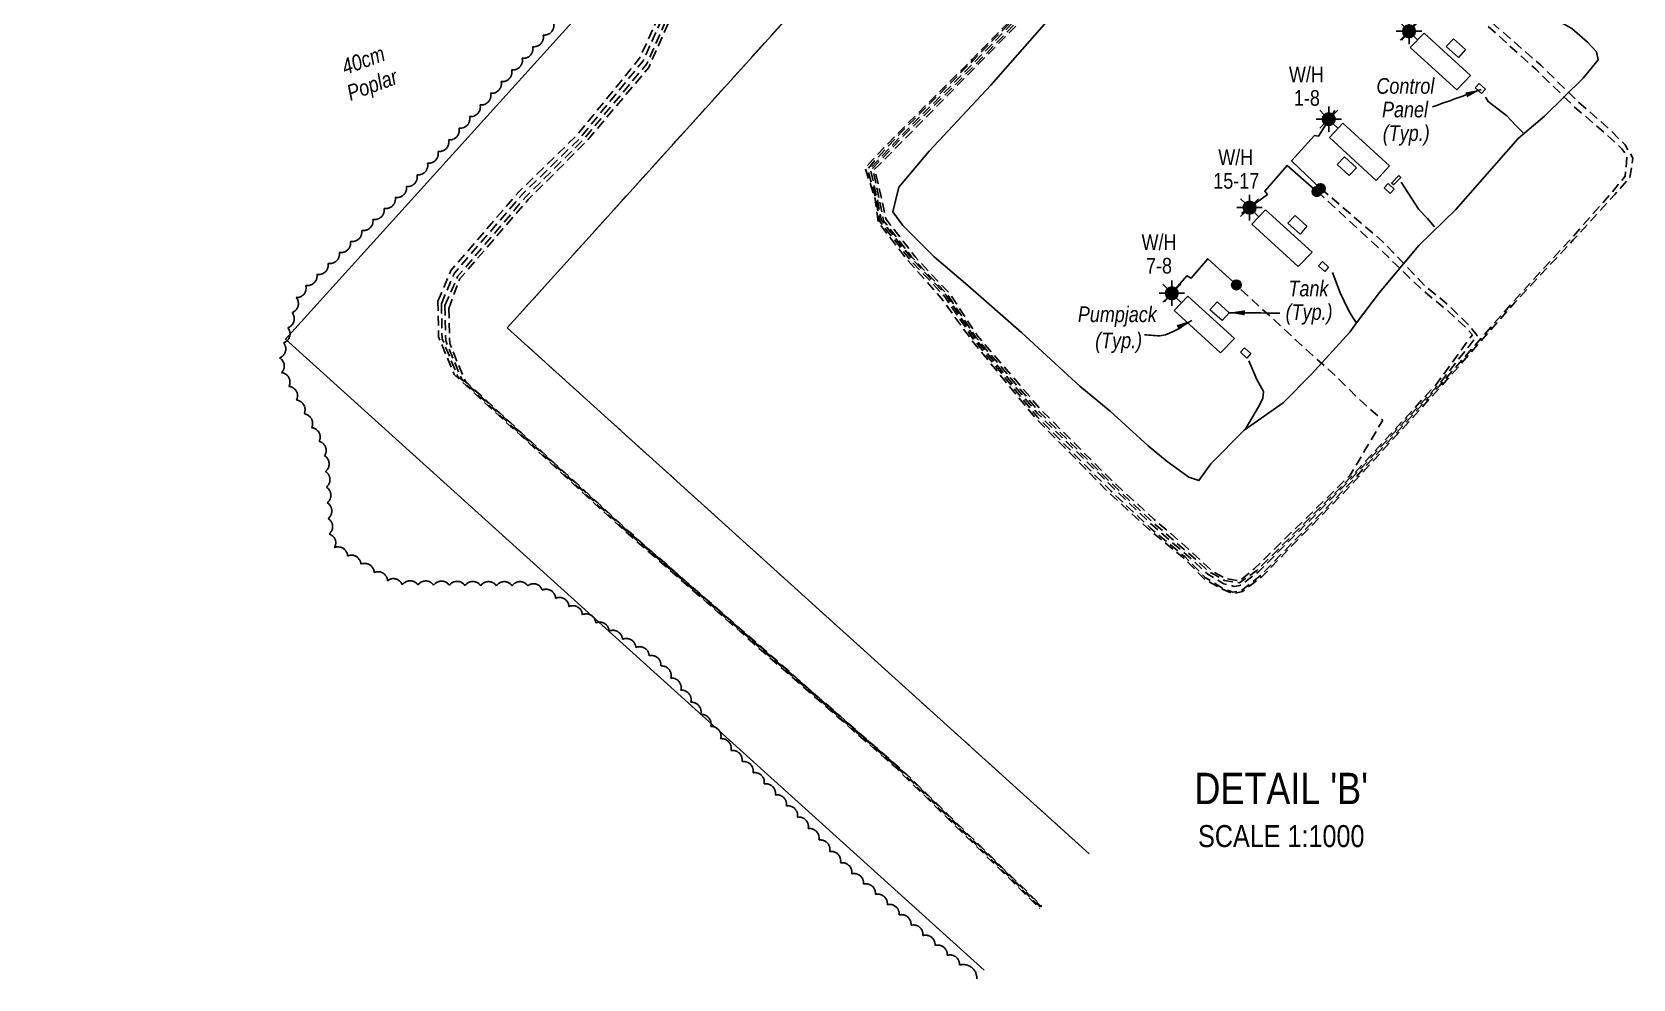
# Model space of a CAD drawing. Extents: x 602678 to 607820, y 5875898 to 5879587.
# Drawn here: x 606503 to 607523, y 5877810 to 5878413 of the extents above; entities that cross this region are included whole.
import ezdxf

# ---------------------------------------------------------------- set-up
doc = ezdxf.new("R2010")
doc.units = 0
doc.header["$LTSCALE"] = 5
for name, pattern in [('0', [1, 1, 0]), ('foc-ACCESSROAD', [3.75, 2.5, -1.25]), ('UG_PIPE', [1.875, 1.25, -0.625])]:
    doc.linetypes.add(name, pattern=pattern)
for name, color, linetype in [('AS-CABLE', 224, 'foc-CABLE'), ('AS-PIPE-UG', 44, 'UG_PIPE'), ('AS-SYMBOL', 7, 'Continuous'), ('C-RW', 13, 'Continuous'), ('C-WS', 13, 'foc-ACCESSROAD'), ('C-WS-S', 8, 'Continuous'), ('DETAIL-T', 7, 'Continuous'), ('T-BUSH', 110, '0'), ('T-BUSH-T', 110, 'Continuous')]:
    doc.layers.add(name, color=color, linetype=linetype)
for name, color, linetype, lineweight in [('AS-GENERAL', 48, 'Continuous', 18), ('C-WS-T', 13, 'Continuous', 9), ('T-TEXT', 48, 'Continuous', 18)]:
    doc.layers.add(name, color=color, linetype=linetype, lineweight=lineweight)
doc.layers.add('AS-PIPE-AG', color=7, linetype='Continuous', true_color=0x7d00fa)
doc.styles.add('80CG', font='ARIALN.TTF', dxfattribs={"height": 10})
doc.styles.add('80L', font='ARIALN.TTF', dxfattribs={"height": 10})
doc.styles.add('80LS', font='ARIALNI.TTF', dxfattribs={"height": 10})
doc.styles.add('foc-LtypeFont', font='ARIALN.TTF', dxfattribs={"height": 7.35})
doc.linetypes.add('foc-CABLE', pattern='A,2,-1,["C",foc-LtypeFont,S=0.2,R=0,X=-0.625,Y=-0.75],-1.24,8', length=12.24)
doc.dimstyles.new('Compass 5 000', dxfattribs={"dimscale": 5, "dimtxt": 9, "dimasz": 2, "dimexe": 0.2, "dimexo": 0.0625, "dimgap": 0.5, "dimtad": 0, "dimtih": 1, "dimtoh": 1, "dimzin": 0, "dimdsep": 46, "dimtxsty": '80CG', "dimcen": 0.1, "dimse1": 1, "dimse2": 1, "dimclrd": 256, "dimclrt": 256, "dimaunit": 1, "dimadec": 4, "dimazin": 0, "dimtfac": 0.06, "dimtofl": 0, "dimtmove": 0, "dimatfit": 1, "dimfxl": 0.2, "dimtolj": 1, "dimtzin": 0, "dimlwd": -1, "dimarcsym": 0})

# ---------------------------------------------------------------- blocks, each defined once
blk = doc.blocks.new('RISER')
h = blk.add_hatch(color=255)
h.dxf.hatch_style = 1
edge = h.paths.add_edge_path()
edge.add_arc((0, 0), 0.7, 0, 360)
blk.add_hatch(color=13).paths.add_polyline_path([(0.58, -0.15), (-0.58, -0.15, 0.774597)])
at = {"color": 13}
blk.add_line((-0.58, -0.15), (0.58, -0.15), dxfattribs=at)
blk.add_circle((0, 0), 0.6, dxfattribs=at)
blk = doc.blocks.new('GAS')
h = blk.add_hatch(color=255)
h.dxf.hatch_style = 1
edge = h.paths.add_edge_path()
edge.add_arc((0, 0), 0.9, 0, 360)
for p, q in [((-0.81, 0), (-1.62, 0)), ((-0.57, 0.57), (-1.14, 1.14)), ((0, 0.81), (0, 1.62)), ((0.57, 0.57), (1.14, 1.14)), ((1.62, 0), (0.81, 0)), ((-0.57, -0.57), (-1.14, -1.14)), ((0, -0.81), (0, -1.62)), ((1.14, -1.14), (0.57, -0.57))]:
    blk.add_line(p, q)
blk.add_circle((0, 0), 0.8)

msp = doc.modelspace()

# ---------------------------------------------------------------- linework, layer by layer
at = {"layer": 'AS-CABLE', "flags": 128}
for points in [[(607146.92, 5878677.466), (607142.202, 5878678.39), (607134.116, 5878676.191), (607123.535, 5878666.141), (607118.068, 5878661.962), (607111.9, 5878652.811), (607105.518, 5878645.224), (607086.321, 5878622.449), (607081.128, 5878607.515), (607084.886, 5878599.933), (607097.466, 5878587.993), (607139.459, 5878554.122), (607174.649, 5878524.905), (607208.015, 5878500.07), (607207.95, 5878493.678), (607196.37, 5878472.292), (607180.416, 5878453.33), (607152.428, 5878423.217), (607113.854, 5878379.301), (607074.551, 5878337.218), (607055.264, 5878314.478), (607051.515, 5878298.734), (607057.813, 5878290.018), (607077.809, 5878270.131), (607099.185, 5878251.914), (607133.391, 5878221.976), (607170.451, 5878187.786), (607189.818, 5878171.767), (607213.922, 5878149.857), (607226.167, 5878139.756), (607239.832, 5878129.84), (607246.289, 5878127.686), (607253.846, 5878138.351), (607275.237, 5878159.812), (607299.936, 5878177.18), (607317.984, 5878195.483), (607342.539, 5878222.101), (607346.787, 5878228.029), (607361.316, 5878247.276), (607386.325, 5878277.178), (607409.87, 5878300.219), (607449.714, 5878345.46), (607466.407, 5878359.644), (607491.011, 5878383.674), (607500.493, 5878395.409), (607499.468, 5878400.577), (607493.8, 5878406.784), (607483.834, 5878415.281), (607475.428, 5878420.129)], [(607452.728, 5878348.903), (607448.044, 5878353.746), (607442.397, 5878359.879), (607430.507, 5878368.85), (607428.748, 5878371.574)], [(607396.406, 5878289.133), (607391.978, 5878294.356), (607386.285, 5878300.109), (607375.035, 5878317.621)], [(607346.767, 5878227.844), (607343.298, 5878233.077), (607341.339, 5878236.605), (607336.241, 5878247.246), (607331.343, 5878260.175)], [(607275.752, 5878160.062), (607284.243, 5878174.646), (607286.972, 5878179.974), (607287.377, 5878184.447), (607283.143, 5878192.014), (607278.201, 5878203.934)]]:
    msp.add_lwpolyline(points, dxfattribs=at)
at = {"layer": 'AS-GENERAL', "flags": 128}
for points in [[(607419.336, 5878385.412), (607410.519, 5878376.274), (607380.886, 5878403.295), (607389.703, 5878412.433)], [(607403.8, 5878403.824), (607408.415, 5878408.802), (607415.994, 5878401.934), (607411.594, 5878396.855)], [(607359.188, 5878318.572), (607367.589, 5878328.046), (607337.956, 5878355.067), (607329.491, 5878345.957)], [(607339.135, 5878333.707), (607334.415, 5878328.81), (607341.951, 5878321.896), (607346.604, 5878326.744)], [(607368.922, 5878316.937), (607373.664, 5878321.744), (607374.883, 5878320.491), (607370.162, 5878315.827)], [(607318.456, 5878272.97), (607309.638, 5878263.832), (607280.005, 5878290.853), (607288.822, 5878299.991)], [(607302.92, 5878291.383), (607307.535, 5878296.36), (607315.113, 5878289.492), (607310.714, 5878284.413)], [(607268.924, 5878217.993), (607260.107, 5878208.855), (607230.474, 5878235.876), (607239.291, 5878245.014)], [(607253.388, 5878236.406), (607258.004, 5878241.383), (607265.582, 5878234.515), (607261.183, 5878229.436)]]:
    msp.add_lwpolyline(points, close=True, dxfattribs=at)
for points in [[(607428.748, 5878376.83), (607426.223, 5878374.061), (607422.236, 5878377.696), (607424.761, 5878380.465), (607428.748, 5878376.83)], [(607368.218, 5878310.295), (607370.742, 5878313.063), (607366.755, 5878316.699), (607364.231, 5878313.93), (607368.218, 5878310.295)], [(607328.937, 5878263.413), (607326.412, 5878260.644), (607322.425, 5878264.279), (607324.95, 5878267.048), (607328.937, 5878263.413)], [(607279.406, 5878208.436), (607276.881, 5878205.667), (607272.894, 5878209.302), (607275.419, 5878212.071), (607279.406, 5878208.436)]]:
    msp.add_lwpolyline(points, dxfattribs=at)
at = {"layer": 'AS-PIPE-AG', "flags": 128}
for points in [[(607423.58, 5878423.092), (607404.807, 5878439.826), (607395.641, 5878429.309), (607394.028, 5878430.581), (607375.244, 5878407.932)], [(607323.756, 5878313.518), (607305.243, 5878331.109), (607319.919, 5878347.218), (607322.461, 5878346.794), (607332.789, 5878363.096)], [(607321.412, 5878311.569), (607302.515, 5878328.167), (607288.261, 5878311.864), (607289.95, 5878309.754), (607273.418, 5878297.702)], [(607270.184, 5878252.154), (607251.922, 5878268.836), (607241.304, 5878256.478), (607238.633, 5878257.961), (607224.233, 5878241.394)]]:
    msp.add_lwpolyline(points, dxfattribs=at)
at = {"layer": 'AS-PIPE-UG', "flags": 128}
for points in [[(607426.219, 5878425.521), (607426.299, 5878424.917), (607464.068, 5878391.98), (607487.298, 5878369.18), (607508.209, 5878350.887), (607517.71, 5878341.272), (607522.733, 5878332.865), (607520.654, 5878320.49), (607511.063, 5878309.53), (607484.689, 5878280.782), (607447.505, 5878241.003), (607400.424, 5878187.491), (607343.478, 5878125.067), (607286.452, 5878066.482), (607274.067, 5878057.16), (607268.365, 5878055.636), (607261.862, 5878058.235), (607249.837, 5878064.827), (607236.833, 5878078.247), (607214.892, 5878096.214), (607189.118, 5878119.799), (607142.422, 5878167.239), (607101.579, 5878217.073), (607082.313, 5878243.747), (607060.702, 5878267.997), (607042.194, 5878292.082), (607040.17, 5878306.736), (607040.09, 5878306.976), (607033.743, 5878326.703), (607038.716, 5878332.06), (607056.343, 5878350.353), (607101.909, 5878395.739), (607140.098, 5878434.597), (607158.061, 5878455.244), (607171.17, 5878471.927), (607173.09, 5878481.823), (607170.741, 5878488.115), (607150.349, 5878504.663), (607123.85, 5878529.288), (607095.632, 5878559.54), (607062.991, 5878593.076), (607039.73, 5878614.017), (607000.237, 5878649.263), (606985.608, 5878661.602), (606983.204, 5878664.486), (606986.103, 5878668.38), (606994.529, 5878678.166)], [(607323.756, 5878313.518), (607324.021, 5878313.458), (607363.34, 5878279.817), (607390.094, 5878251.839), (607405.382, 5878239.174), (607417.892, 5878226.924), (607423.565, 5878219.907), (607398.685, 5878188.39), (607342.938, 5878128.381), (607284.033, 5878069.42), (607272.493, 5878060.809), (607268.764, 5878060.324), (607262.307, 5878061.988), (607251.962, 5878068.126), (607238.197, 5878080.641), (607216.726, 5878099.188), (607192.142, 5878122.683), (607143.537, 5878170.398), (607103.559, 5878218.303), (607085.166, 5878245.861), (607062.716, 5878269.806), (607044.223, 5878293.242), (607041.27, 5878307.851), (607037.091, 5878326.058), (607040.585, 5878330.011), (607058.043, 5878348.424), (607103.394, 5878393.929), (607141.393, 5878432.993), (607160.01, 5878452.84), (607173.234, 5878471.122), (607176.053, 5878481.908), (607172.46, 5878490.059), (607151.389, 5878506.462), (607125.944, 5878530.117), (607097.361, 5878561.284), (607063.97, 5878594.191), (607041.854, 5878614.662), (607001.441, 5878650.387), (606987.487, 5878663.292), (606998.937, 5878674.232)], [(607321.437, 5878311.604), (607321.992, 5878311.324), (607360.001, 5878276.459), (607388.125, 5878249.44), (607404.218, 5878236.156), (607415.958, 5878225.555), (607420.466, 5878220.482), (607396.886, 5878188.196), (607342.754, 5878129.55), (607283.288, 5878070.48), (607272.273, 5878062.533), (607262.692, 5878064.108), (607252.921, 5878069.605), (607239.172, 5878081.895), (607215.012, 5878102.821), (607192.281, 5878124.347), (607144.631, 5878171.498), (607104.313, 5878218.953), (607086.536, 5878245.602), (607063.385, 5878270.111), (607045.493, 5878293.072), (607042.609, 5878307.371), (607038.596, 5878326.423), (607042.309, 5878330.211), (607058.927, 5878347.659), (607104.518, 5878392.87), (607142.922, 5878432.568), (607160.895, 5878452.21), (607174.814, 5878470.987), (607177.668, 5878481.658), (607173.174, 5878491.249), (607151.354, 5878508.312), (607127.114, 5878530.257), (607098.131, 5878562.329), (607064.765, 5878594.885), (607042.209, 5878615.962), (607001.961, 5878651.407), (606989.881, 5878662.252), (607000.737, 5878672.203)], [(607002.746, 5878670.244), (606993.18, 5878661.817), (607002.556, 5878652.126), (607043.619, 5878616.706), (607065.764, 5878595.87), (607099.805, 5878563.059), (607128.273, 5878530.807), (607152.483, 5878509.646), (607174.789, 5878492.033), (607179.967, 5878481.938), (607175.793, 5878469.108), (607161.334, 5878450.676), (607143.787, 5878431.254), (607104.523, 5878391.396), (607060.362, 5878346.499), (607042.479, 5878328.337), (607039.84, 5878325.908), (607044.049, 5878308.17), (607046.937, 5878294.256), (607065.689, 5878270.026), (607087.88, 5878246.361), (607105.373, 5878219.782), (607145.731, 5878172.757), (607193.331, 5878125.272), (607217.931, 5878102.991), (607240.471, 5878083.444), (607254.795, 5878070.02), (607263.487, 5878065.207), (607272.103, 5878063.838), (607281.484, 5878071.394), (607342.619, 5878131.079), (607363.415, 5878166.05), (607347.367, 5878180.329), (607333.677, 5878193.888), (607307.868, 5878217.323), (607270.774, 5878251.384), (607270.189, 5878252.139)], [(607423.58, 5878423.092), (607423.9, 5878422.647), (607460.804, 5878389.501), (607485.104, 5878365.801), (607505.645, 5878348.109), (607515.741, 5878338.898), (607518.94, 5878333.89), (607517.82, 5878321.465), (607508.609, 5878310.235), (607483.595, 5878281.891), (607446.855, 5878241.913), (607399.23, 5878187.736), (607343.098, 5878126.436), (607286.157, 5878067.766), (607273.478, 5878057.545), (607267.92, 5878056.671), (607261.328, 5878059.17), (607250.257, 5878066.027), (607237.558, 5878079.031), (607215.602, 5878097.299), (607190.452, 5878120.849), (607143.632, 5878167.939), (607102.869, 5878217.428), (607084.477, 5878244.682), (607062.401, 5878268.242), (607043.119, 5878292.607), (607040.49, 5878307.246), (607035.322, 5878325.708), (607039.79, 5878331.096), (607057.238, 5878349.853), (607102.349, 5878394.879), (607141.228, 5878434.418), (607159.3, 5878454.159), (607172.195, 5878471.692), (607175.079, 5878481.793), (607171.99, 5878488.95), (607150.859, 5878505.838), (607124.965, 5878529.673), (607096.771, 5878559.84), (607063.66, 5878593.301), (607040.105, 5878615.177), (607000.672, 5878649.872), (606985.233, 5878663.867)], [(606761.802, 5878241.883), (606770.053, 5878261.295), (606813.315, 5878311.469), (606850.105, 5878347.284), (606890.208, 5878396.428), (606915.038, 5878451.43), (606924.928, 5878493.048), (606929.936, 5878519.282), (606943.97, 5878552.838), (606947.674, 5878583.075), (606957.415, 5878610.269), (606969.075, 5878634.264), (606969.3, 5878634.389)], [(606763.971, 5878240.239), (606772.222, 5878259.651), (606815.484, 5878309.825), (606852.274, 5878345.64), (606892.377, 5878394.784), (606917.207, 5878449.786), (606927.097, 5878491.404), (606932.105, 5878517.638), (606946.139, 5878551.194), (606949.843, 5878581.431), (606959.584, 5878608.625), (606971.244, 5878632.62), (606971.469, 5878632.745)], [(606766.245, 5878239.034), (606774.321, 5878257.607), (606817.653, 5878308.18), (606854.138, 5878344.395), (606894.771, 5878392.88), (606919.616, 5878449.196), (606929.511, 5878491.254), (606934.679, 5878515.269), (606948.673, 5878550.294), (606951.717, 5878581.146), (606961.473, 5878608.24), (606972.938, 5878630.451), (606973.378, 5878630.785)], [(606768.804, 5878237.185), (606775.531, 5878255.857), (606819.313, 5878306.571), (606856.547, 5878343.725), (606896.04, 5878390.596), (606921.78, 5878449.016), (606930.921, 5878489.375), (606937.353, 5878514.969), (606950.253, 5878548.72), (606954.611, 5878581.636), (606963.647, 5878606.835), (606975.197, 5878628.756)], [(606761.802, 5878241.883), (606762.161, 5878219.153), (606772.157, 5878195.123), (606876.903, 5878099.018), (607053.27, 5877944.947), (607145.097, 5877855.376)], [(606763.971, 5878240.239), (606764.436, 5878217.948), (606774.431, 5878193.918), (606879.178, 5878097.813), (607055.544, 5877943.743), (607145.584, 5877855.915)], [(606766.245, 5878239.034), (606766.71, 5878216.744), (606776.705, 5878192.714), (606881.452, 5878096.609), (607057.818, 5877942.538), (607146.071, 5877856.454)], [(606768.804, 5878237.185), (606769.269, 5878214.894), (606779.264, 5878190.864), (606884.01, 5878094.76), (607060.377, 5877940.689), (607146.382, 5877856.797)]]:
    msp.add_lwpolyline(points, dxfattribs=at)
at = {"layer": 'C-RW'}
msp.add_lwpolyline([(607109.497, 5877815.962), (606664.737, 5878217.698), (606899.171, 5878477.195), (606665.702, 5878687.997), (606754.314, 5878741.686), (606859.419, 5878805.519), (606914.912, 5878866.836), (606989.105, 5878799.846), (606923.553, 5878727.458), (606832.347, 5878672.149), (607040.311, 5878484.376), (606805.863, 5878224.865), (607176.471, 5877890.109)], dxfattribs=at)
at = {"layer": 'C-RW', "flags": 128}
msp.add_lwpolyline([(607109.497, 5877815.962), (606664.737, 5878217.698), (606899.171, 5878477.195), (606862.264, 5878510.463), (606929.281, 5878584.663), (607040.311, 5878484.376), (606805.863, 5878224.865), (607176.471, 5877890.109)], dxfattribs=at)
at = {"layer": 'C-WS', "flags": 128}
msp.add_lwpolyline([(607176.471, 5877890.109), (606805.863, 5878224.865), (607241.251, 5878706.798), (606926.233, 5878991.233), (607162.103, 5879252.148)], dxfattribs=at)
at = {"layer": 'T-BUSH', "flags": 128}
msp.add_lwpolyline([(606503.303, 5878581.638, -0.52056705), (606511.778, 5878586.931, -0.52056705), (606520.253, 5878592.223, -0.52056705), (606528.728, 5878597.515, -0.52056705), (606537.203, 5878602.807, -0.52056705), (606545.678, 5878608.099, -0.52056705), (606554.152, 5878613.392, -0.52056705), (606562.627, 5878618.684, -0.52056705), (606571.102, 5878623.976, -0.52056705), (606579.577, 5878629.268, -0.52056705), (606588.052, 5878634.561, -0.52056705), (606596.527, 5878639.853, -0.52056705), (606605.002, 5878645.145, -0.52056705), (606613.477, 5878650.437, -0.52056705), (606621.952, 5878655.73, -0.52056705), (606630.427, 5878661.022, -0.52056705), (606638.902, 5878666.314, -0.52056705), (606647.617, 5878671.2, -0.52056705), (606656.333, 5878676.085, -0.52056705), (606665.049, 5878680.971, -0.52056705), (606673.764, 5878685.856, -0.52056705), (606682.48, 5878690.741, -0.52056705), (606691.196, 5878695.627, -0.52056705), (606700.731, 5878698.08, -0.52056705), (606710.626, 5878699.462, -0.52056705), (606720.522, 5878700.845, -0.52056705), (606730.417, 5878702.227, -0.52056705), (606739.439, 5878698.358, -0.52056705), (606748.353, 5878693.845, -0.52056705), (606757.267, 5878689.332, -0.52056705), (606766.181, 5878684.818, -0.52056705), (606775.095, 5878680.305, -0.52056705), (606781.159, 5878673.076, -0.52056705), (606785.232, 5878663.953, -0.52056705), (606789.305, 5878654.829, -0.52056705), (606793.378, 5878645.705, -0.52056705), (606797.451, 5878636.582, -0.52056705), (606801.524, 5878627.458, -0.52056705), (606805.597, 5878618.334, -0.52056705), (606809.67, 5878609.21, -0.52056705), (606813.743, 5878600.087, -0.52056705), (606817.816, 5878590.963, -0.52056705), (606821.889, 5878581.839, -0.52056705), (606825.962, 5878572.716, -0.52056705), (606830.035, 5878563.592, -0.52056705), (606834.108, 5878554.468, -0.52056705), (606838.181, 5878545.344, -0.52056705), (606842.254, 5878536.221, -0.52056705), (606846.327, 5878527.097, -0.52056705), (606852.087, 5878519.24, -0.52056705), (606859.871, 5878512.975, -0.52056705), (606867.655, 5878506.711, -0.52056705), (606873.048, 5878498.458, -0.52056705), (606877.793, 5878489.664, -0.52056705), (606882.538, 5878480.871, -0.52056705), (606879.82, 5878472.791, -0.52056705), (606873.497, 5878465.055, -0.52056705), (606867.173, 5878457.319, -0.52056705), (606860.849, 5878449.583, -0.52056705), (606854.526, 5878441.847, -0.52056705), (606848.202, 5878434.111, -0.52056705), (606841.879, 5878426.375, -0.52056705), (606835.51, 5878418.679, -0.52056705), (606828.813, 5878411.263, -0.52056705), (606822.116, 5878403.848, -0.52056705), (606815.42, 5878396.433, -0.52056705), (606808.723, 5878389.018, -0.52056705), (606802.026, 5878381.602, -0.52056705), (606795.33, 5878374.187, -0.52056705), (606788.633, 5878366.772, -0.52056705), (606781.936, 5878359.356, -0.52056705), (606775.24, 5878351.941, -0.52056705), (606768.543, 5878344.526, -0.52056705), (606761.846, 5878337.111, -0.52056705), (606755.15, 5878329.695, -0.52056705), (606748.453, 5878322.28, -0.52056705), (606741.748, 5878314.873, -0.52056705), (606734.62, 5878307.871, -0.52056705), (606727.491, 5878300.87, -0.52056705), (606720.363, 5878293.868, -0.52056705), (606713.235, 5878286.867, -0.52056705), (606706.107, 5878279.865, -0.52056705), (606698.979, 5878272.864, -0.52056705), (606691.851, 5878265.862, -0.52056705), (606684.722, 5878258.861, -0.52056705), (606677.594, 5878251.859, -0.52056705), (606671.539, 5878244.184, -0.52056705), (606668.871, 5878234.556, -0.52056705), (606666.203, 5878224.927, -0.52056705), (606663.535, 5878215.298, -0.52056705), (606660.867, 5878205.669, -0.52056705), (606662.119, 5878196.383, -0.52056705), (606666.93, 5878187.626, -0.52056705), (606671.742, 5878178.869, -0.52056705), (606676.553, 5878170.112, -0.52056705), (606681.364, 5878161.355, -0.52056705), (606686.175, 5878152.598, -0.52056705), (606689.591, 5878143.441, -0.52056705), (606690.158, 5878133.465, -0.52056705), (606690.725, 5878123.49, -0.52056705), (606691.292, 5878113.514, -0.52056705), (606691.859, 5878103.539, -0.52056705), (606692.426, 5878093.563, -0.52056705), (606695.767, 5878084.986, -0.52056705), (606704.258, 5878079.719, -0.52056705), (606712.749, 5878074.452, -0.52056705), (606721.239, 5878069.186, -0.52056705), (606729.73, 5878063.919, -0.52056705), (606739.049, 5878061.351, -0.52056705), (606749.04, 5878061.232, -0.52056705), (606759.031, 5878061.113, -0.52056705), (606769.021, 5878060.994, -0.52056705), (606779.012, 5878060.875, -0.52056705), (606789.003, 5878060.756, -0.52056705), (606798.995, 5878060.732, -0.52056705), (606808.986, 5878060.732, -0.52056705), (606818.978, 5878060.732, -0.52056705), (606828.195, 5878057.99, -0.52056705), (606836.711, 5878052.765, -0.52056705), (606845.228, 5878047.539, -0.52056705), (606853.744, 5878042.314, -0.52056705), (606862.26, 5878037.088, -0.52056705), (606870.776, 5878031.863, -0.52056705), (606879.293, 5878026.638, -0.52056705), (606887.809, 5878021.412, -0.52056705), (606896.325, 5878016.187, -0.52056705), (606903.738, 5878009.695, -0.52056705), (606910.083, 5878001.976, -0.52056705), (606916.427, 5877994.257, -0.52056705), (606922.772, 5877986.538, -0.52056705), (606929.116, 5877978.82, -0.52056705), (606935.46, 5877971.101, -0.52056705), (606941.805, 5877963.382, -0.52056705), (606948.326, 5877955.823, -0.52056705), (606955.394, 5877948.761, -0.52056705), (606962.461, 5877941.698, -0.52056705), (606969.528, 5877934.635, -0.52056705), (606976.596, 5877927.572, -0.52056705), (606983.663, 5877920.509, -0.52056705), (606990.717, 5877913.433, -0.52056705), (606997.562, 5877906.155, -0.52056705), (607004.408, 5877898.877, -0.52056705), (607011.254, 5877891.599, -0.52056705), (607018.099, 5877884.321, -0.52056705), (607025.259, 5877877.369, -0.52056705), (607032.811, 5877870.828, -0.52056705), (607040.364, 5877864.287, -0.52056705), (607047.916, 5877857.745, -0.52056705), (607055.469, 5877851.204, -0.52056705), (607063.022, 5877844.662, -0.52056705), (607070.574, 5877838.121, -0.52056705), (607078.309, 5877831.798, -0.52056705), (607086.102, 5877825.545, -0.52056705), (607093.896, 5877819.293, -0.52056705), (607104.905, 5877810.46, -0.52056705)], format="xyb", dxfattribs=at)

# ---------------------------------------------------------------- block references
at = {"layer": 'AS-SYMBOL', "color": 6, "xscale": 4.995793535060284, "yscale": 4.995793535060284, "zscale": 4.995793535060284}
for p in [(607321.412, 5878311.569), (607321.437, 5878311.604), (607323.756, 5878313.518), (607270.184, 5878252.154), (607270.189, 5878252.139)]:
    msp.add_blockref('RISER', p, dxfattribs=at)
at = {"layer": 'C-WS-S', "color": 6, "xscale": 4.995793535060284, "yscale": 4.995793535060284, "zscale": 4.995793535060284}
for p in [(607380.133, 5878413.601), (607329.004, 5878357.65), (607278.61, 5878301.383), (607229.081, 5878246.876)]:
    msp.add_blockref('GAS', p, dxfattribs=at)

# ---------------------------------------------------------------- texts
at = {"layer": 'AS-GENERAL', "insert": (607358.794, 5878383.812), "char_height": 9.98739, "attachment_point": 1, "line_spacing_factor": 0.900378, "style": '80L'}
msp.add_mtext_dynamic_manual_height_columns('\\pi0.58347;{\\fArial Narrow|b0|i1|c0|p34;Control \\P\\pi4.1499;Panel\\P\\pi4.6234;(Typ.)}', width=37.49217, gutter_width=49.979, heights=[0], dxfattribs=at)
at = {"layer": 'C-WS-T', "char_height": 9.99159, "attachment_point": 1, "line_spacing_factor": 0.9, "style": '80L'}
for s, width, insert in [('\\pi0.79901;W/H\\P\\pi3.9682;1-8', 22.73302, (607302.862, 5878391.17)), ('\\pi4.3597;W/H\\P\\pi1.1769;15-17', 29.85443, (607254.321, 5878338.432)), ('\\pi0.79901;W/H\\P\\pi3.6172;7-8', 22.73302, (607209.021, 5878284.414))]:
    msp.add_mtext_dynamic_manual_height_columns(s, width=width, gutter_width=50, heights=[0], dxfattribs=dict(at, insert=insert))
at = {"layer": 'DETAIL-T', "color": 3, "insert": (607298.777, 5877917.947), "char_height": 19.97634, "width": 176.72506, "attachment_point": 5, "style": '80CG'}
msp.add_mtext("DETAIL 'B'\\P{\\H0.7x;SCALE 1:1000}", dxfattribs=at)
at = {"layer": 'T-BUSH-T', "linetype": 'Continuous', "insert": (606712.481, 5878399.949), "char_height": 9.9916, "width": 34.17763, "attachment_point": 2, "rotation": 20, "style": '80LS'}
msp.add_mtext('40cm \\PPoplar', dxfattribs=at)
at = {"layer": 'T-TEXT', "insert": (607168.92, 5878238.506), "char_height": 9.98739, "attachment_point": 1, "style": '80L'}
msp.add_mtext_dynamic_manual_height_columns('\\pi0.3473;{\\fArial Narrow|b0|i1|c0|p34;Pumpjack\\P\\pi11.37;(Typ.)}', width=50.98583, gutter_width=49.979, heights=[0], dxfattribs=at)

# ---------------------------------------------------------------- leaders
at = {"layer": 'AS-GENERAL', "path_type": 1}
for points in [[(607425.967, 5878376.525), (607395.104, 5878365.487)], [(607241.841, 5878229.536), (607222.576, 5878219.971), (607211.778, 5878220.461)], [(607265.582, 5878234.515), (607297.91, 5878234.234)]]:
    msp.add_leader(points, dimstyle='Compass 5 000', override={"dimgap": 0.5, "dimtad": 0}, dxfattribs=at)

# ---------------------------------------------------------------- next in the draw order: texts
at = {"layer": 'AS-GENERAL', "insert": (607301.018, 5878254.917), "char_height": 9.98739, "attachment_point": 1, "line_spacing_factor": 0.900378, "style": '80L', "bg_fill": 3, "box_fill_scale": 1.15, "bg_fill_color": 256, "bg_fill_transparency": 0}
msp.add_mtext_dynamic_manual_height_columns('\\pi2.3582;{\\fArial Narrow|b0|i1|c0|p34;Tank\\P\\pi0.54598;(Typ.)}', width=29.33734, gutter_width=49.979, heights=[0], dxfattribs=at)

doc.saveas('drawing.dxf')
